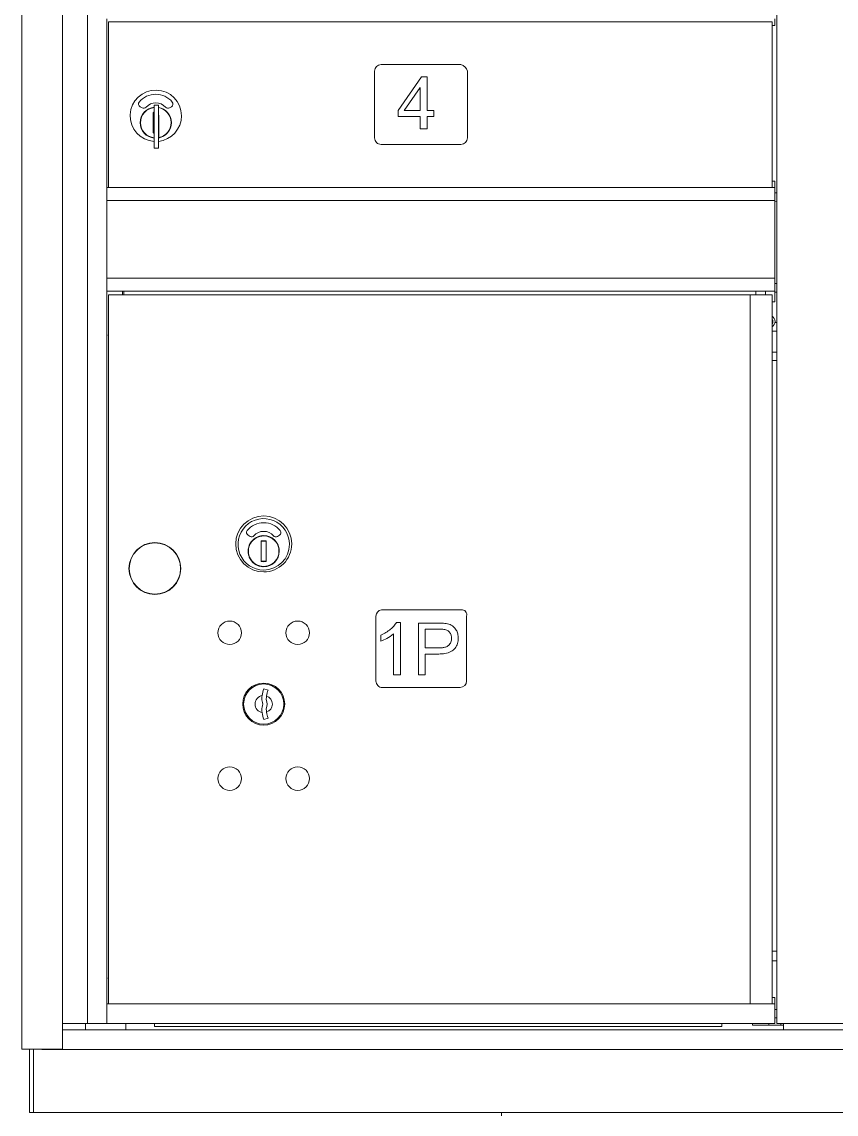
# Model space of a CAD drawing. Header units: millimetres. Extents: x 0 to 0.866, y 0 to 0.56.
# Drawn here: x 0.4085 to 0.4813, y 0.2306 to 0.3281 of the extents above; entities that cross this region are included whole.
import ezdxf

# ---------------------------------------------------------------- set-up
doc = ezdxf.new("R2010")
doc.units = ezdxf.units.MM
doc.layers.add('PRODUCT', color=1, linetype='Continuous')

msp = doc.modelspace()

# ---------------------------------------------------------------- linework, layer by layer
at = {"layer": 'PRODUCT', "linetype": 'Continuous', "lineweight": 15}
for p, q in [((0.4085277777777736, 0.3805700252850699), (0.4085277777777736, 0.2363570623221069)), ((0.4121565941379979, 0.2363570623221069), (0.4121565941379979, 0.3805700252850699)), ((0.4143854635995677, 0.2386689831661497), (0.4143854635995677, 0.3787152794624459)), ((0.4759618176711415, 0.3787152794624459), (0.4759618176711419, 0.2386689831661497)), ((0.4161307749214516, 0.3133217609439276), (0.4161307749214517, 0.3283680572402571)), ((0.4162563888368248, 0.3281134276105942), (0.4162563889671186, 0.3133217635968915)), ((0.4162563888368248, 0.3281134276105942), (0.4169706155477717, 0.3281134276105942)), ((0.4169706155477717, 0.3281134276105942), (0.4179360924060633, 0.3281134276105942)), ((0.4179360924060633, 0.3281134276105942), (0.4722316229757573, 0.3281134276105942)), ((0.4722316229757573, 0.3281134276105942), (0.4737233347643438, 0.3281134276105942)), ((0.4737233347643438, 0.3281134276105942), (0.4755497564029327, 0.3281134276105942)), ((0.475549756350758, 0.3133217635968915), (0.4755497564029327, 0.3281134276105942)), ((0.475549756350758, 0.3277893559722026), (0.4757835525388133, 0.3277893559722026)), ((0.4757835525388133, 0.3277893559722026), (0.4757835526992293, 0.3283680572402567)), ((0.4477534601066364, 0.3242939831661496), (0.4406238304770068, 0.3242939831661498)), ((0.4400451267733032, 0.3237152794624461), (0.4400451267733032, 0.3177430572402238)), ((0.4421420124033237, 0.3201892042636308), (0.4442332376280274, 0.3231954613869438)), ((0.4442332376280274, 0.3231954613869438), (0.4447273899442292, 0.3231954613869438)), ((0.4447273899442292, 0.3231954613869438), (0.4447273899442292, 0.3201892042636308)), ((0.4483321638103402, 0.3177430572402238), (0.4483321638103401, 0.3237152794624459)), ((0.444113925672996, 0.3222428452311532), (0.442698168694608, 0.3201892042636308)), ((0.4441261396059735, 0.3222428452311532), (0.444113925672996, 0.3222428452311532)), ((0.4441261396059735, 0.3201892042636308), (0.4441261396059735, 0.3222428452311532)), ((0.4190913485836188, 0.3205356919681568), (0.4192747964764912, 0.3204297782778248)), ((0.4203332254881606, 0.3200354799616269), (0.420262719364553, 0.3200204152819267)), ((0.420262719364553, 0.3200204152819267), (0.420262719364553, 0.3181986927894745)), ((0.4207256823275159, 0.3206836281288161), (0.4203553119571455, 0.3206836281288161)), ((0.4203553119571455, 0.3206836281288161), (0.4203553119571455, 0.3204474046208146)), ((0.4203553119571455, 0.3204474046208146), (0.4203553119571455, 0.3202607196225373)), ((0.4203553119571455, 0.3202607196225373), (0.4203553119571455, 0.3172639440406237)), ((0.4207256823275159, 0.3206836281288161), (0.4207256823275159, 0.3204474046208146)), ((0.4207256823275159, 0.3204474046208146), (0.4207256823275159, 0.3202607196225373)), ((0.4207256823275159, 0.3202607196225373), (0.4207256823275159, 0.3172639440406237)), ((0.4217136052155774, 0.3204297782778248), (0.42189705310845, 0.3205356919681568)), ((0.4421420124033237, 0.3196480756999795), (0.4421420124033237, 0.3201892042636308)), ((0.442698168694608, 0.3201892042636308), (0.4441261396059735, 0.3201892042636308)), ((0.4447273899442292, 0.3201892042636308), (0.4453286402824844, 0.3201892042636308)), ((0.4453286402824844, 0.3201892042636308), (0.4453286402824844, 0.3196480756999795)), ((0.4207719786145292, 0.3187623318169579), (0.4207719786145292, 0.3197750632984394)), ((0.4441261396059735, 0.3196480756999795), (0.4421420124033237, 0.3196480756999795)), ((0.4441261396059735, 0.3185658294367485), (0.4441261396059735, 0.3196480756999795)), ((0.4453286402824844, 0.3196480756999795), (0.4447273899442292, 0.3196480756999795)), ((0.4447273899442292, 0.3196480756999795), (0.4447273899442292, 0.3185658294367485)), ((0.420262719364553, 0.3181986927894745), (0.420333225488154, 0.3181836281097752)), ((0.4207719786145292, 0.3177496003354766), (0.4207719786145292, 0.3187623318169579)), ((0.4447273899442292, 0.3185658294367485), (0.4441261396059735, 0.3185658294367485)), ((0.4203553119571455, 0.3172639440406237), (0.4203553119571455, 0.3170772590425975)), ((0.4203553119571455, 0.3170772590425975), (0.4203553119571455, 0.3168410355359095)), ((0.4207256823275159, 0.3177400911229462), (0.4207719786145292, 0.3177496003354766)), ((0.4207256823275159, 0.3172639440406237), (0.4207256823275159, 0.3170772590425975)), ((0.4207256823275159, 0.3170772590425975), (0.4207256823275159, 0.3168410355359095)), ((0.4406238304770068, 0.31716435353652), (0.4477534601066365, 0.31716435353652)), ((0.4203553119571455, 0.3168410355359095), (0.4207256823275159, 0.3168410355359095)), ((0.4757835526992293, 0.3133217609439276), (0.4161307749214516, 0.3133217609439276)), ((0.4161307749214516, 0.3133217609439276), (0.4161307749214516, 0.31325231649948)), ((0.4161307749214516, 0.31325231649948), (0.4161307749214516, 0.3122337979809672)), ((0.4757835525388133, 0.3139004655536525), (0.475549756350758, 0.3139004655536525)), ((0.4757835526992293, 0.3133217609439276), (0.4757835525388133, 0.3139004655536525)), ((0.4757835526992293, 0.3133217609439276), (0.4757835526992293, 0.31325231649948)), ((0.4757835526992293, 0.31325231649948), (0.4757835526992293, 0.3122337979809672)), ((0.4161307749214516, 0.3122337979809672), (0.4161307749214516, 0.3121643535365198)), ((0.4757835526992293, 0.3121643535365198), (0.4161307749214516, 0.3121643535365198)), ((0.4161307749214516, 0.3052169688945391), (0.4161307749214516, 0.3121643535365198)), ((0.4759618177017012, 0.3128356506939907), (0.4757835525388133, 0.3128356506939907)), ((0.4757835526992293, 0.3122337979809672), (0.4757835526992293, 0.3121643535365198)), ((0.4757835526992293, 0.3121643535365198), (0.4757835526992293, 0.3120949090920722)), ((0.4757835526992293, 0.3120949090920722), (0.4759618177017012, 0.3120763878601214)), ((0.4757835526992293, 0.3120949090920722), (0.4757835526992293, 0.3053125016871329)), ((0.4757835526992293, 0.3052199090945404), (0.4161307749214516, 0.3052169688945391)), ((0.4161307749214516, 0.3052169688945391), (0.4161307749214516, 0.3051273165019477)), ((0.4161307749214516, 0.3051273165019477), (0.4161307749214516, 0.3041550942772606)), ((0.4757835526992293, 0.3053125016871329), (0.4757835526992293, 0.3052199090945404)), ((0.4757835526992293, 0.3052199090945404), (0.4757835526992293, 0.3051273165019477)), ((0.4757835526992293, 0.3051273165019477), (0.4757835526992293, 0.3041550942772606)), ((0.4759618177017012, 0.3047337961391577), (0.4757835525388133, 0.3047337961391577)), ((0.4161307749214516, 0.3041550942772606), (0.4161307749214516, 0.3040654418846692)), ((0.4757835526992293, 0.3040625016846679), (0.4161307749214516, 0.3040654418846692)), ((0.4161307749214517, 0.2404050120510653), (0.4161307749214516, 0.3040654418846692)), ((0.4162557751470491, 0.3037383972677202), (0.4731260535461472, 0.3037383982910759)), ((0.4162557751470491, 0.3037383972677202), (0.4162557751470491, 0.2404050651343452)), ((0.4175196632625551, 0.3037383972677202), (0.4175196632625551, 0.3040624996965006)), ((0.4176354036539072, 0.3040624996965006), (0.4176354036539072, 0.3037383972677202)), ((0.4731260535461472, 0.3037383982910759), (0.4736061464650239, 0.3037383982910759)), ((0.4736061464650239, 0.3037383982910759), (0.4736061463652348, 0.2404050651343452)), ((0.4736061464650239, 0.3037383982910759), (0.4755520712177477, 0.3037383982910759)), ((0.474105312111175, 0.3040624996965006), (0.474105312111175, 0.3037383972677202)), ((0.4749710526964858, 0.3037383972677202), (0.4749710526964858, 0.3040624996965006)), ((0.4755520710771045, 0.2404050651343452), (0.4755520712177477, 0.3037383982910759)), ((0.4757835526992293, 0.3041550942772606), (0.4757835526992293, 0.3040625016846679)), ((0.4757835525388133, 0.303118058754911), (0.4757835526992293, 0.3040625016846679)), ((0.4757835525388133, 0.3039745387373245), (0.4759618177017012, 0.3039745387373245)), ((0.4757835525388133, 0.303118058754911), (0.4755520710771045, 0.303118058754911)), ((0.4756102203436308, 0.3012615735345201), (0.4755520710771045, 0.3012615735345201)), ((0.4755520710771045, 0.300502316132687), (0.4759618177017012, 0.300502316132687)), ((0.4759618177017012, 0.3012615735345201), (0.4757980954572321, 0.3012615735345201)), ((0.4759618177017012, 0.298604167196068), (0.4755520710771045, 0.298604167196068)), ((0.4755520710771045, 0.2978726892264107), (0.4759618177017012, 0.2978726892264107)), ((0.4287325522873213, 0.2822671440974345), (0.4289160001801937, 0.2821612304071024)), ((0.43135480891928, 0.2821612304071024), (0.4315382568121526, 0.2822671440974345)), ((0.4299744291918632, 0.2817669320909048), (0.4299039230682554, 0.2817518674112042)), ((0.4299039230682554, 0.2817518674112042), (0.4299039233001953, 0.2799301448598082)), ((0.4303668860312184, 0.2817518674112043), (0.4303668857992787, 0.2799301448598082)), ((0.4299744291918565, 0.279915080239053), (0.4299039230682554, 0.2799301449187522)), ((0.4299039230682554, 0.2799301449187522), (0.4299744291918565, 0.279915080239053)), ((0.4477751179307108, 0.2756133982910758), (0.4406454883010811, 0.2756133982910758)), ((0.4401593771899696, 0.2750346945874176), (0.4401593771899699, 0.2692476575503806)), ((0.4419842036090602, 0.2744823611618715), (0.44234495326881, 0.2744823611618715)), ((0.44234495326881, 0.2744823611618715), (0.44234495326881, 0.2697926074370722)), ((0.4439683308117104, 0.2744222366712496), (0.4457232315266018, 0.2744222366712497)), ((0.4439683308117104, 0.2697926074370722), (0.4439683308117104, 0.2744222366712496)), ((0.4482612290418216, 0.2692476575503806), (0.4482612290418216, 0.2750346945874177)), ((0.4406013267446657, 0.2727988591283492), (0.4406013267446657, 0.2733399849759827)), ((0.4417437029305546, 0.2697926074370722), (0.4417437029305546, 0.2734602339572266)), ((0.4457795970483021, 0.2738811108236162), (0.4445695811499658, 0.2738811108236162)), ((0.4445695811499658, 0.2738811108236162), (0.4445695811499658, 0.272197608790094)), ((0.4445695811499658, 0.272197608790094), (0.4457927507235102, 0.2721976087900939)), ((0.4457655063468815, 0.2716564829424603), (0.4445695811499658, 0.2716564829424603)), ((0.4445695811499658, 0.2716564829424603), (0.4445695811499658, 0.2697926074370722)), ((0.44234495326881, 0.2697926074370722), (0.4417437029305546, 0.2697926074370722)), ((0.4445695811499658, 0.2697926074370722), (0.4439683308117104, 0.2697926074370722)), ((0.4305206823924513, 0.2684371251405799), (0.4301446765291034, 0.2685532131035428)), ((0.4407380808936734, 0.2686689538466769), (0.4476825253381179, 0.2686689538466769)), ((0.4301446765291034, 0.2658217316220613), (0.4305206823924513, 0.2659378195850243)), ((0.4759618177017012, 0.2451342615516474), (0.4755520710771045, 0.2451342615516474)), ((0.4755520710771045, 0.24426851994783), (0.4759618177017012, 0.24426851994783)), ((0.4755520710771045, 0.2409837684491152), (0.4757835525388133, 0.2409837684491152)), ((0.4757835526992294, 0.2404050649577426), (0.4757835525388133, 0.2409837684491152)), ((0.4161307749214517, 0.2404050120510653), (0.4757835526992294, 0.2404050649577426)), ((0.4161307749214517, 0.2403337686625718), (0.4161307749214517, 0.2404050120510653)), ((0.4161307749214517, 0.23874025014293), (0.4161307749214517, 0.2403337686625718)), ((0.4757835526992294, 0.2403337686625717), (0.4757835526992294, 0.2404050649577426)), ((0.4757835526992294, 0.2387402501429297), (0.4757835526992294, 0.2403337686625717)), ((0.4759618177017012, 0.2399189834656515), (0.4757835525388133, 0.2399189834656515)), ((0.4757835525388133, 0.2391597240268049), (0.4759618177017012, 0.2391597240268049)), ((0.4121565941379979, 0.2386689831661497), (0.4140695510156555, 0.2386689831661497)), ((0.4121565941379979, 0.238090279462446), (0.4135352522667098, 0.238090279462446)), ((0.4135352522667098, 0.238090279462446), (0.5448921731973684, 0.238090279462446)), ((0.4143854635995677, 0.2386689831661497), (0.4140695510156555, 0.2386689831661497)), ((0.4142037040379348, 0.2380902797144501), (0.4142037040379348, 0.23866898302922)), ((0.4177731481481439, 0.238093173433218), (0.4142037040379348, 0.2380931736316365)), ((0.4160613304770073, 0.2386689831661497), (0.4143854635995677, 0.2386689831661497)), ((0.4161307749214517, 0.2386689831661497), (0.4160613304770073, 0.2386689831661497)), ((0.4161307749214517, 0.2386689538477591), (0.4161307749214517, 0.23874025014293)), ((0.4161307749214517, 0.2386689538477591), (0.4757835526992294, 0.238668953847759)), ((0.4178194444444402, 0.238093173433218), (0.4177731481481439, 0.238093173433218)), ((0.4178194464661006, 0.2386689538320264), (0.4178194444444402, 0.238093173433218)), ((0.4181203703703671, 0.2386626178776619), (0.4181203703703671, 0.2386689538477591)), ((0.4181203703703671, 0.2386626178776619), (0.4203657407407409, 0.2386394697295598)), ((0.4203657407407409, 0.2386394697295598), (0.4203657407407409, 0.2383848400999301)), ((0.4710601851851853, 0.2383848400999301), (0.4203657407407409, 0.2383848400999301)), ((0.4710601851851853, 0.2386394697295598), (0.473074074074071, 0.2386626178776623)), ((0.4710601851851853, 0.2383848400999301), (0.4710601851851853, 0.2386394697295598)), ((0.473074074074071, 0.238668953847759), (0.473074074074071, 0.2386626178776623)), ((0.4738159601142878, 0.2386689538320264), (0.4738159601066368, 0.2385254353292404)), ((0.4738159601066368, 0.2385254353292404), (0.4752604045510812, 0.2385254353292404)), ((0.4743009259259259, 0.2385098400998847), (0.4743703703703704, 0.2385098400998847)), ((0.4743703703703704, 0.2385098400998847), (0.4762708333333335, 0.2385098400998847)), ((0.4752604045510812, 0.2385254353292404), (0.475260404693373, 0.2386689538320264)), ((0.4757835526992294, 0.238668953847759), (0.4757835526992294, 0.2387402501429297)), ((0.4760237512035518, 0.2386689831661497), (0.4759618176711419, 0.2386689831661497)), ((0.4774386695229939, 0.2386689831661497), (0.4760237512035518, 0.2386689831661497)), ((0.4762708333333335, 0.2385098400998847), (0.4763402777777779, 0.2385098400998847)), ((0.4763402778358701, 0.23866898302922), (0.4763402777777779, 0.2385098400998847)), ((0.4763402777777779, 0.2385098400998847), (0.4764097222222224, 0.2385098400998847)), ((0.4764097222222224, 0.2385098400998847), (0.4765810185424674, 0.2385098399911107)), ((0.4765810185424674, 0.2380902797144501), (0.4765810185424674, 0.23866898302922)), ((0.4791655264528266, 0.2386689831661497), (0.4774386695229939, 0.2386689831661497)), ((0.4808090398933642, 0.2386689831661497), (0.4791655264528266, 0.2386689831661497)), ((0.4824757065600309, 0.2386689831661497), (0.4808090398933642, 0.2386689831661497)), ((0.4085277777777736, 0.2363570623221069), (0.4086666666666625, 0.2363570623221069)), ((0.4086666666666625, 0.2363570623221069), (0.4120177052491089, 0.2363570623221069)), ((0.4092129611975949, 0.2363570623293179), (0.4092129611975949, 0.2307060202032313)), ((0.4095833337091435, 0.2363570623293179), (0.4095833333333334, 0.2307060202032313)), ((0.4103287037036994, 0.2363541683513347), (0.4103287037036994, 0.2363570623221069)), ((0.4103287037036994, 0.2363541683513347), (0.4105497685185187, 0.2363541683753953)), ((0.4105497685185187, 0.2363541683753953), (0.4119490740740699, 0.2363541683513347)), ((0.4119490740740699, 0.2363541683513347), (0.4125045925588398, 0.2363541683513347)), ((0.4120177052491089, 0.2363570623221069), (0.4121565941379979, 0.2363570623221069)), ((0.4125045925588398, 0.2363541683513347), (0.5458009629967074, 0.2363541683513347)), ((0.4095833333333334, 0.2307060202032313), (0.4092129611975949, 0.2307060202032313)), ((0.4095833333333334, 0.2307060202032313), (0.4096527778098195, 0.2307060202032313)), ((0.548680555555556, 0.2307060202032313), (0.4096527778098195, 0.2307060202032313)), ((0.4513888885455843, 0.2307060202432679), (0.4513888885455843, 0.2304282424322055))]:
    msp.add_line(p, q, dxfattribs=at)
for centre, radius in [((0.4204131823288589, 0.2792939538466315), 0.002314814814814825), ((0.4204131823288589, 0.2792939538466315), 0.002291666666666692), ((0.427098367514044, 0.2735532131058907), 0.001050925925925927), ((0.433172441588118, 0.2735532131058907), 0.001050925925925927), ((0.430135404551063, 0.267187472362802), 0.001879629629647772), ((0.430135404551063, 0.267187472362802), 0.001793981481481521), ((0.427098367514044, 0.2605346945873723), 0.001050925925925927), ((0.4331724415881181, 0.2605346945873723), 0.001050925925925872)]:
    msp.add_circle(centre, radius, dxfattribs=at)
for centre, radius, start, end in [((0.4406238304770068, 0.3237152794624461), 0.0005787037037037202, 90, 180), ((0.4475280483740605, 0.3234898677298699), 0.0008351120188610431, 15.65938505860494, 74.34061494139873), ((0.4204942008460344, 0.3197257548368179), 0.002296296296296352, 0, 266.5324130245657), ((0.4192302374725076, 0.3207762545803193), 0.0002777777777778847, 140.269499196402, 240.0000000000216), ((0.4204942008460344, 0.3197257548368179), 0.001921296296296462, 39.73050080363834, 140.269499196368), ((0.4217581642195611, 0.3207762545803193), 0.0002777777777778847, 299.99999999998, 39.73050080364209), ((0.4204942008460345, 0.319109554035701), 0.001388888888889248, 95.73917047726826, 264.2608295227346), ((0.4204942008460345, 0.319109554035701), 0.001365740740740806, 95.83677960116403, 180), ((0.4194136853653803, 0.320670340889987), 0.0002777777777777827, 239.9999999999632, 318.8400631278209), ((0.4204942008460344, 0.3197257548368179), 0.001157407407407405, 41.15993687219181, 138.8400631278064), ((0.4204942008460345, 0.319109554035701), 0.0009398148148143805, 99.86248916450268, 104.2589930414803), ((0.4204942008460345, 0.319109554035701), 0.000902777777777861, 98.84988309842248, 104.8571655449165), ((0.4204942008460345, 0.319109554035701), 0.001388888888888717, 359.9999999999917, 80.40593177313758), ((0.4204942008460345, 0.319109554035701), 0.001365740740740779, 281.7352570766964, 80.24174340461767), ((0.4215747163266885, 0.320670340889987), 0.0002777777777777409, 221.1599368721882, 300.0000000000128), ((0.4204942008460345, 0.319109554035701), 0.001365740740740806, 180, 264.1632203988365), ((0.4204942008460344, 0.3197257548368179), 0.002296296296296383, 275.7856114264393, 0), ((0.4204942008460345, 0.319109554035701), 0.001388888888889142, 279.5940682268579, 359.9999999999917), ((0.4204942008460345, 0.319109554035701), 0.0009027777777777643, 255.1428344550757, 261.1501169015773), ((0.4204942008460345, 0.319109554035701), 0.0009398148148153253, 255.7410069585338, 260.1375108351007), ((0.4406238304770068, 0.3177430572402238), 0.0005787037037037757, 180, 270.0000000000008), ((0.4477534601066365, 0.3177430572402238), 0.0005787037037037757, 270.0000000000008, 0), ((0.4752441776172431, 0.3013608304125875), 0.0005686479006268964, 302.7822879153182, 57.21771208469037), ((0.475246601457359, 0.3013593637628638), 0.0003803539678102788, 323.4290163951833, 36.57098360481082), ((0.4168252193658959, 0.3001273165108422), 0.0005787037037037133, 169.736904101353, 190.2630958986531), ((0.4301354045510811, 0.2814883982910759), 0.002500000000000058, 0, 269.9999999691966), ((0.430135404549737, 0.2814572069660957), 0.002296296296296407, 0, 270.0000000000008), ((0.430135404549737, 0.2814572069660957), 0.001921296296296338, 90, 140.2694991963657), ((0.430135404549737, 0.2814572069660957), 0.001921296296296338, 39.73050080363198, 90), ((0.4288714411762102, 0.2825077067095969), 0.0002777777777778164, 140.2694991963506, 240.0000000000002), ((0.430135404549737, 0.2808410061649789), 0.001388888888889328, 359.9999999999848, 270.0000000000008), ((0.430135404549737, 0.2808410061649789), 0.001388888888889328, 90, 270.0000000000008), ((0.430135404549737, 0.2808410061649789), 0.001365740740740695, 90, 270.0000000000008), ((0.4290548890690827, 0.2824017930192647), 0.0002777777777778238, 239.9999999999747, 318.8400631278295), ((0.430135404549737, 0.2814572069660957), 0.001157407407407452, 90, 138.8400631278139), ((0.430135404549737, 0.2814572069660957), 0.001157407407407452, 41.15993687218613, 90), ((0.430135404549737, 0.2808410061649789), 0.001388888888889328, 270.0000000000008, 90), ((0.430135404549737, 0.2808410061649789), 0.001365740740740695, 270.0000000000008, 90), ((0.4312159200303912, 0.2824017930192647), 0.0002777777777777127, 221.1599368721796, 299.9999999999873), ((0.4313993679232637, 0.2825077067095969), 0.0002777777777778164, 300.0000000000014, 39.73050080362597), ((0.430135404549737, 0.2808410061649789), 0.0009398148148141439, 90, 104.2589930414878), ((0.430135404549737, 0.2808410061649789), 0.000902777777777818, 90, 104.8571655449243), ((0.430135404549737, 0.2808410061649789), 0.0009398148148141517, 75.74100695851963, 90), ((0.430135404549737, 0.2808410061649789), 0.0009027777777778036, 75.14283445507917, 90), ((0.4301354045510811, 0.2814883982910759), 0.002500000000000058, 269.9999999691966, 0), ((0.430135404549737, 0.2814572069660957), 0.002296296296296407, 270.0000000000008, 0), ((0.430135404549737, 0.2808410061649789), 0.001388888888889303, 203.0043579220902, 264.2608295227348), ((0.430135404549737, 0.2808410061649789), 0.001365740740740776, 204.3718436259275, 270.0000000000008), ((0.430135404549737, 0.2808410061649789), 0.0009027777777778322, 255.1428344550732, 270.0000000000008), ((0.430135404549737, 0.2808410061649789), 0.001365740740740755, 270.0000000000008, 335.6281561379932), ((0.430135404549737, 0.2808410061649789), 0.000902777777777818, 270.0000000000008, 284.857165544925), ((0.430135404549737, 0.2808410061649789), 0.0009398148148154761, 255.7410069585331, 270.0000000000008), ((0.430135404549737, 0.2808410061649789), 0.0009398148148154761, 270.0000000000008, 284.2589930414612), ((0.4407554778953312, 0.2750274885133863), 0.0005961442597522265, 100.632078381696, 179.3074030700502), ((0.4478292307825067, 0.2751653345680765), 0.000451319510543937, 343.1742329329306, 96.88628561525), ((0.4407380808936734, 0.2692476575503806), 0.0005787037037036646, 180, 270.0000000000008), ((0.4476825253381179, 0.2692476575503806), 0.0005787037037036646, 270.0000000000008, 0), ((0.4345682749214334, 0.267187472362802), 0.004629629629629613, 162.8424626283006, 170.5023701478329), ((0.4345682749214334, 0.267187472362802), 0.004236111111111179, 162.8424626282998, 170.0699594501295), ((0.430135404551063, 0.267187472362802), 0.0007754629629630966, 99.89802212171153, 260.1019778782919), ((0.4304497049625857, 0.2676414847055669), 0.0004861111111111267, 173.7093738036439, 202.6173682693727), ((0.4345682749214334, 0.267187472362802), 0.004629629629629613, 170.5023701478329, 173.709373803648), ((0.4293599415881, 0.267187472362802), 0.0006944444444445495, 337.382631730645, 22.61736826935402), ((0.4304497049625857, 0.2676414847055669), 9.259259259259966e-05, 173.7093738034418, 202.6173682693575), ((0.4345682749214334, 0.267187472362802), 0.004236111111111094, 170.0699594501295, 173.7093738036439), ((0.4293599415881, 0.267187472362802), 0.001087962962963063, 337.3826317306471, 22.61736826936178), ((0.430135404551063, 0.267187472362802), 0.0007754629629632216, 289.6070566603279, 70.39294333967705), ((0.4304497049625857, 0.2667334600200372), 0.0004861111111111206, 157.3826317306427, 186.2906261963504), ((0.4345682749214334, 0.267187472362802), 0.004629629629629581, 186.2906261963508, 189.4976298521666), ((0.4345682749214334, 0.267187472362802), 0.004629629629629539, 189.4976298521666, 197.157537371699), ((0.4304497049625857, 0.2667334600200372), 9.25925925926177e-05, 157.3826317306116, 186.2906261965248), ((0.4345682749214334, 0.267187472362802), 0.004236111111111066, 186.2906261963547, 189.9300405498691), ((0.4345682749214334, 0.267187472362802), 0.004236111111111098, 189.9300405498691, 197.1575373716975), ((0.4168252193658963, 0.2427198797802791), 0.0005787037037036803, 169.7369041015816, 190.2630958984165)]:
    msp.add_arc(centre, radius, start, end, dxfattribs=at)
for points, knots in [([(0.4406013267446657, 0.2733399849759828), (0.4407546514832106, 0.2734145655017355), (0.4410612386351088, 0.2735636962368967), (0.4414494430074299, 0.2738388780163824), (0.4417701402693717, 0.2741415067478052), (0.4419128609907466, 0.2743687618580458), (0.4419842036090602, 0.2744823611618715)], [0, 0, 0, 0, 0.2801192531485199, 0.5601246402222883, 0.7801170033625502, 1, 1, 1, 1]), ([(0.4457232315266018, 0.2744222366712497), (0.4458831453129457, 0.2744194526060746), (0.4462026161190335, 0.2744138906869556), (0.4466828253573643, 0.2743548111234752), (0.4470863865050384, 0.2741362373501813), (0.4473487848181739, 0.2738119077934943), (0.4474879709514981, 0.2734550163204851), (0.4475064623752816, 0.2732035934109989), (0.4475157083506209, 0.2730778783742309)], [0, 0, 0, 0, 0.1871334246157111, 0.373849355798581, 0.5600870301639463, 0.706487861105764, 0.8532397488823023, 1, 1, 1, 1]), ([(0.4417437029305546, 0.2734602339572266), (0.4415466430221922, 0.2733085053274025), (0.4411944688921278, 0.273037344650133), (0.4407826925935796, 0.2728717811577432), (0.4406013267446657, 0.2727988591283492)], [0, 0, 0, 0, 0.559552481399699, 1, 1, 1, 1]), ([(0.4469144580123655, 0.2730590889616583), (0.4469057919933221, 0.2731600846371654), (0.4468884638085122, 0.2733620310812563), (0.4467381823401776, 0.2736322040295248), (0.4464796000475206, 0.2738406616456119), (0.4461333335747644, 0.2738732577637096), (0.4458976131593179, 0.2738784908295799), (0.4457795970483021, 0.2738811108236162)], [0, 0, 0, 0, 0.186708703487712, 0.373334388435668, 0.558998208283089, 0.77920742965427, 1, 1, 1, 1]), ([(0.4475157083506209, 0.2730778783742309), (0.4475047705583344, 0.2729175879153999), (0.4474829195356536, 0.2725973669457831), (0.4472517584247329, 0.2721624958166165), (0.4468547699906116, 0.2718300357438375), (0.4463292200448763, 0.2716772919925995), (0.4459535958789386, 0.2716634261203841), (0.4457655063468815, 0.2716564829424603)], [0, 0, 0, 0, 0.1867984459167867, 0.3731774174868669, 0.559394353489971, 0.7793717300724144, 1, 1, 1, 1]), ([(0.4457927507235102, 0.2721976087900939), (0.4458932763706495, 0.2722002932033406), (0.4460942126223149, 0.2722056589577633), (0.44638985687312, 0.272271010621038), (0.4466794384930403, 0.2724144154912954), (0.4468882233840161, 0.2727023885956997), (0.4469056975881995, 0.2729399774398807), (0.4469144580123655, 0.2730590889616583)], [0, 0, 0, 0, 0.1874523717271643, 0.3746902209784725, 0.5614034800664479, 0.7801163639829057, 1, 1, 1, 1])]:
    msp.add_open_spline(points, degree=3, knots=knots, dxfattribs=at)

doc.saveas('drawing.dxf')
